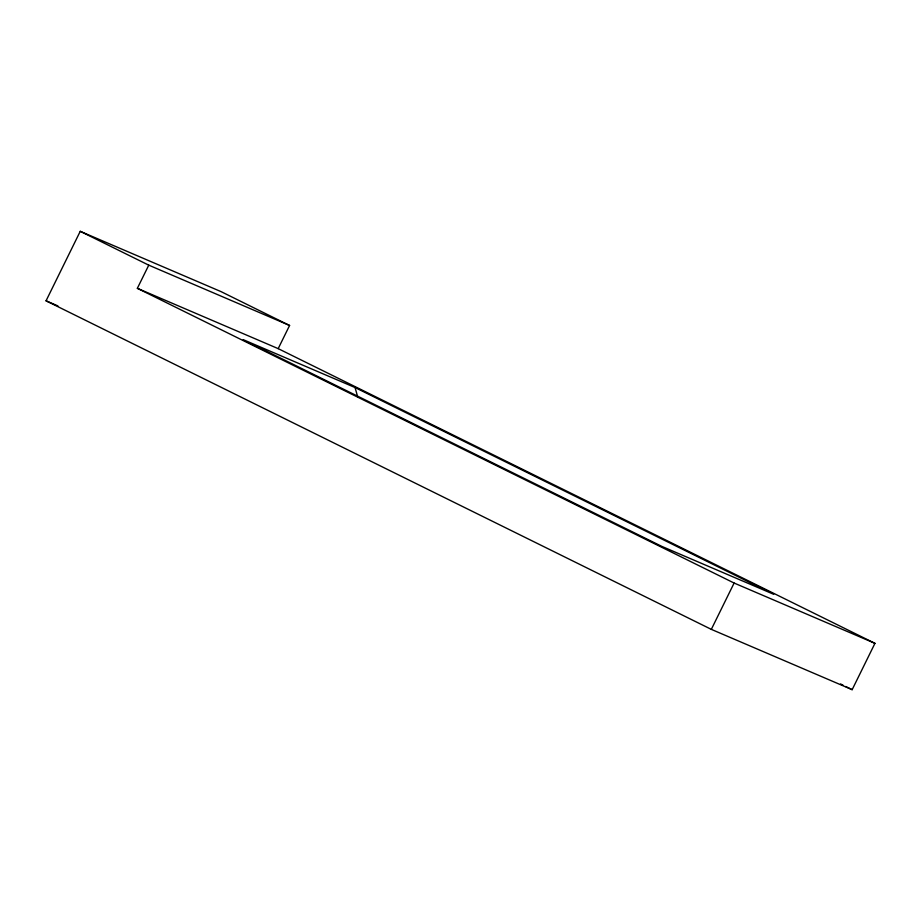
<?xml version="1.0" encoding="UTF-8"?>
<svg xmlns="http://www.w3.org/2000/svg" width="921" height="921" viewBox="0 0 921 921"><rect width="100%" height="100%" fill="white"/><g stroke="black" fill="none" stroke-linecap="round" stroke-linejoin="round"><path stroke-width="1.38" d="M278.188 348.633L874.95 643.342L852.155 689.679L711.323 629.365L46.05 300.822L80.242 231.321L221.075 291.635L289.585 325.47L278.188 348.633L137.356 288.319L148.765 265.156L289.585 325.47M711.323 629.365L734.118 583.039L874.95 643.342M355.057 387.545L243.19 339.642L661.819 546.383L773.686 594.287L355.057 387.545L357.774 397.147M46.05 300.822L57.896 305.887M80.242 231.321L148.765 265.156M137.356 288.319L734.118 583.039M840.551 683.946L843.129 685.224M845.708 686.49L852.155 689.679"/></g></svg>
